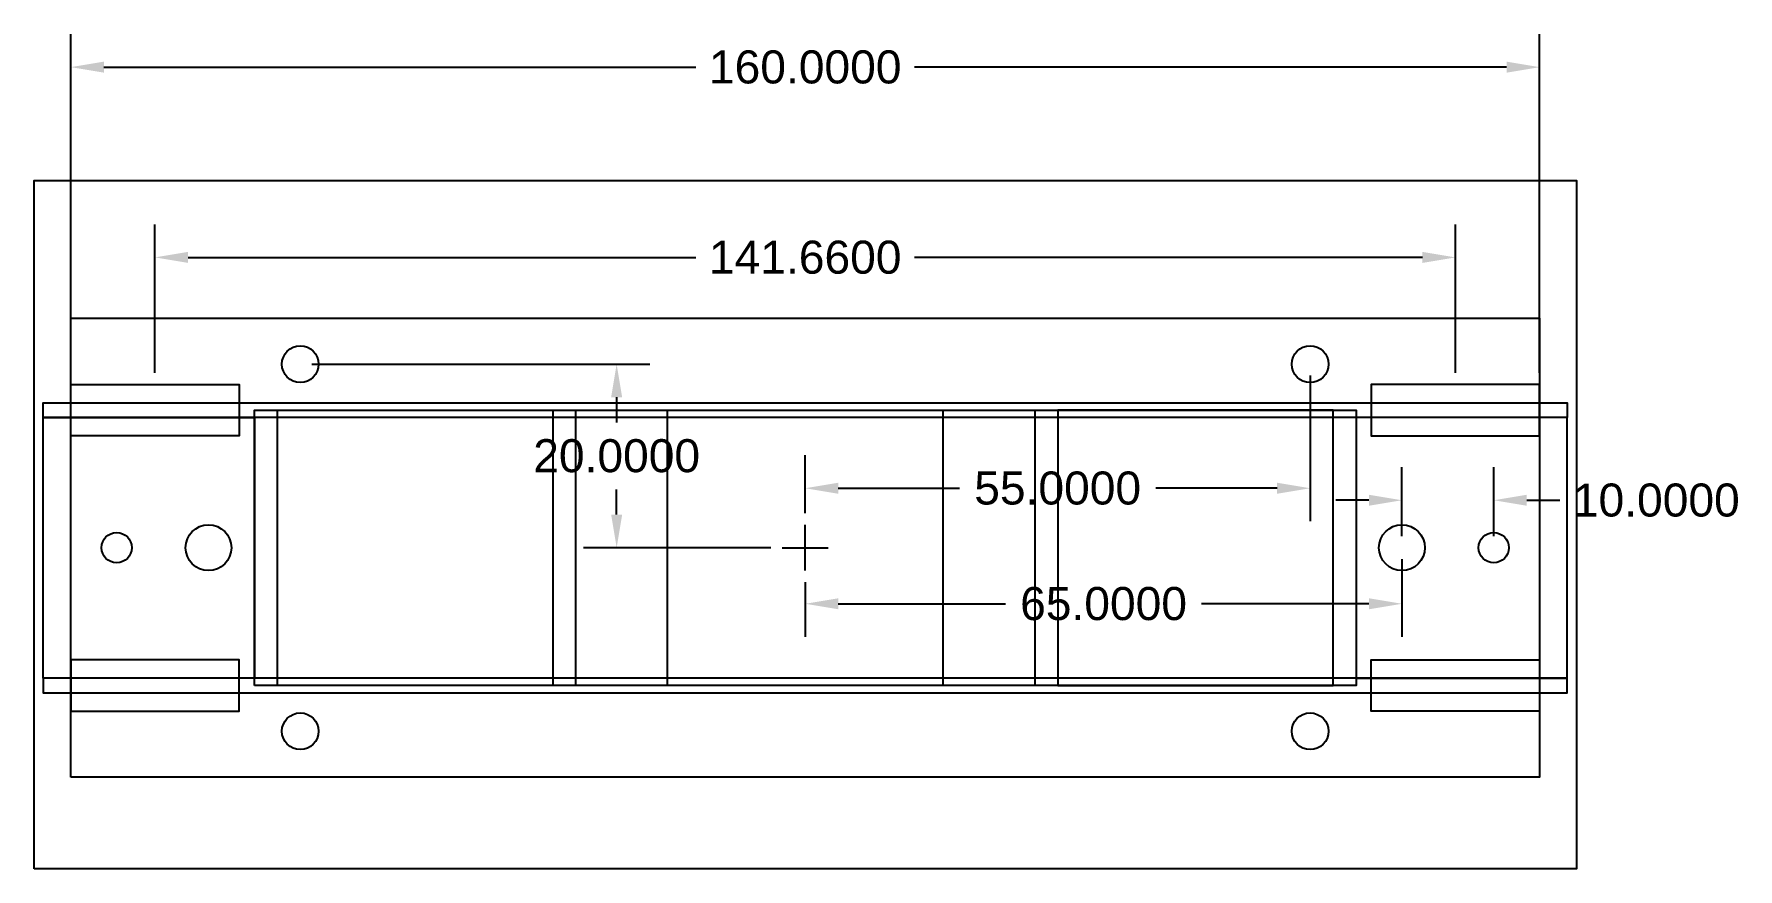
# Model space of a CAD drawing. Header units: inches. Extents: x 0 to 186, y 0 to 91.
import ezdxf

# ---------------------------------------------------------------- set-up
doc = ezdxf.new("R2010")
doc.units = ezdxf.units.IN
doc.header["$MEASUREMENT"] = 0
for name, color, linetype in [('4mm_pressfit_dowel_holes', 7, 'Continuous'), ('adapter_pcbs', 6, 'Continuous'), ('base_pcb', 1, 'Continuous'), ('big_window', 7, 'Continuous'), ('blocks', 2, 'Continuous'), ('dim', 3, 'Continuous'), ('edge_conns', 7, 'Continuous'), ('edge_pcb', 4, 'Continuous'), ('M4_threaded_holes', 5, 'Continuous'), ('small_window', 7, 'Continuous'), ('wall_footprint', 7, 'Continuous')]:
    doc.layers.add(name, color=color, linetype=linetype)
doc.styles.get("Standard").update_dxf_attribs({"font": 'arial.ttf'})
doc.dimstyles.get("Standard").update_dxf_attribs({"dimscale": 20, "dimtxt": 0.18, "dimasz": 0.18, "dimexe": 0.18, "dimexo": 0.0625, "dimgap": 0.09, "dimtad": 0, "dimtih": 1, "dimtoh": 1, "dimdec": 4, "dimzin": 0, "dimdsep": 46, "dimtxsty": 'Standard', "dimcen": -0.09, "dimadec": 0, "dimazin": 0, "dimtfac": 1, "dimtdec": 4, "dimtofl": 0, "dimtmove": 0, "dimatfit": 3, "dimfxl": 1, "dimtolj": 1, "dimtzin": 0, "dimarcsym": 0})

# ---------------------------------------------------------------- blocks, each defined once
blk = doc.blocks.new('*D1')
at = {"layer": 'Defpoints', "color": 0}
for p in [(149, 35), (84, 32.5), (149, 28.89)]:
    blk.add_point(p, dxfattribs=at)
at = {"layer": 'dim', "color": 0, "lineweight": -2}
for p, q in [((149, 33.75), (149, 25.29)), ((84, 31.25), (84, 25.29)), ((87.6, 28.89), (105.83, 28.89)), ((145.4, 28.89), (127.17, 28.89))]:
    blk.add_line(p, q, dxfattribs=at)
at = {"layer": 'dim', "color": 0}
for points in [[(87.6, 29.49), (87.6, 28.29), (84, 28.89)], [(145.4, 28.29), (145.4, 29.49), (149, 28.89)]]:
    blk.add_solid(points, dxfattribs=at)
at = {"layer": 'dim', "color": 0, "insert": (116.5, 28.89), "char_height": 3.6, "attachment_point": 5}
blk.add_mtext('\\A1;65.0000', dxfattribs=at)
blk = doc.blocks.new('*D2')
at = {"layer": 'Defpoints', "color": 0}
for p in [(139, 55), (84, 41.48), (84, 37.5)]:
    blk.add_point(p, dxfattribs=at)
at = {"layer": 'dim', "color": 0, "lineweight": -2}
for p, q in [((139, 53.75), (139, 37.88)), ((84, 38.75), (84, 45.08)), ((87.6, 41.48), (100.82, 41.48)), ((135.4, 41.48), (122.18, 41.48))]:
    blk.add_line(p, q, dxfattribs=at)
at = {"layer": 'dim', "color": 0}
for points in [[(87.6, 42.08), (87.6, 40.88), (84, 41.48)], [(135.4, 40.88), (135.4, 42.08), (139, 41.48)]]:
    blk.add_solid(points, dxfattribs=at)
at = {"layer": 'dim', "color": 0, "insert": (111.5, 41.48), "char_height": 3.6, "attachment_point": 5}
blk.add_mtext('\\A1;55.0000', dxfattribs=at)
blk = doc.blocks.new('*D4')
at = {"layer": 'Defpoints', "color": 0}
for p in [(29, 55), (63.46, 35), (81.5, 35)]:
    blk.add_point(p, dxfattribs=at)
at = {"layer": 'dim', "color": 0, "lineweight": -2}
for p, q in [((30.25, 55), (67.06, 55)), ((63.46, 51.4), (63.46, 48.64)), ((63.46, 38.6), (63.46, 41.36)), ((80.25, 35), (59.86, 35))]:
    blk.add_line(p, q, dxfattribs=at)
at = {"layer": 'dim', "color": 0}
for points in [[(64.06, 51.4), (62.86, 51.4), (63.46, 55)], [(62.86, 38.6), (64.06, 38.6), (63.46, 35)]]:
    blk.add_solid(points, dxfattribs=at)
at = {"layer": 'dim', "color": 0, "insert": (63.46, 45), "char_height": 3.6, "attachment_point": 5}
blk.add_mtext('\\A1;20.0000', dxfattribs=at)
blk = doc.blocks.new('*D5')
at = {"layer": 'Defpoints', "color": 0}
for p in [(159, 40.17), (149, 35), (159, 35)]:
    blk.add_point(p, dxfattribs=at)
at = {"layer": 'dim', "color": 0, "lineweight": -2}
for p, q in [((149, 36.25), (149, 43.77)), ((159, 36.25), (159, 43.77)), ((145.4, 40.17), (141.8, 40.17)), ((162.6, 40.17), (166.2, 40.17))]:
    blk.add_line(p, q, dxfattribs=at)
at = {"layer": 'dim', "color": 0}
for points in [[(145.4, 39.57), (145.4, 40.77), (149, 40.17)], [(162.6, 40.77), (162.6, 39.57), (159, 40.17)]]:
    blk.add_solid(points, dxfattribs=at)
at = {"layer": 'dim', "color": 0, "insert": (176.71, 40.17), "char_height": 3.6, "attachment_point": 5}
blk.add_mtext('\\A1;10.0000', dxfattribs=at)
blk = doc.blocks.new('*D8')
at = {"layer": 'Defpoints', "color": 0}
for p in [(154.83, 66.63), (13.17, 52.8), (154.83, 52.8)]:
    blk.add_point(p, dxfattribs=at)
at = {"layer": 'dim', "color": 0, "lineweight": -2}
for p, q in [((13.17, 54.05), (13.17, 70.23)), ((154.83, 54.05), (154.83, 70.23)), ((16.77, 66.63), (72.09, 66.63)), ((151.23, 66.63), (95.91, 66.63))]:
    blk.add_line(p, q, dxfattribs=at)
at = {"layer": 'dim', "color": 0}
for points in [[(16.77, 67.23), (16.77, 66.03), (13.17, 66.63)], [(151.23, 66.03), (151.23, 67.23), (154.83, 66.63)]]:
    blk.add_solid(points, dxfattribs=at)
at = {"layer": 'dim', "color": 0, "insert": (84, 66.63), "char_height": 3.6, "attachment_point": 5}
blk.add_mtext('\\A1;141.6600', dxfattribs=at)
blk = doc.blocks.new('*D9')
at = {"layer": 'Defpoints', "color": 0}
for p in [(164, 87.36), (4, 52.8), (164, 52.8)]:
    blk.add_point(p, dxfattribs=at)
at = {"layer": 'dim', "color": 0, "lineweight": -2}
for p, q in [((4, 54.05), (4, 90.96)), ((164, 54.05), (164, 90.96)), ((7.6, 87.36), (72.09, 87.36)), ((160.4, 87.36), (95.91, 87.36))]:
    blk.add_line(p, q, dxfattribs=at)
at = {"layer": 'dim', "color": 0}
for points in [[(7.6, 87.96), (7.6, 86.76), (4, 87.36)], [(160.4, 86.76), (160.4, 87.96), (164, 87.36)]]:
    blk.add_solid(points, dxfattribs=at)
at = {"layer": 'dim', "color": 0, "insert": (84, 87.36), "char_height": 3.6, "attachment_point": 5}
blk.add_mtext('\\A1;160.0000', dxfattribs=at)

msp = doc.modelspace()

# ---------------------------------------------------------------- linework, layer by layer
for p, q in [((84, 32.5), (84, 37.5)), ((81.5, 35), (86.5, 35))]:
    msp.add_line(p, q)
at = {"layer": '4mm_pressfit_dowel_holes'}
for centre in [(19, 35), (149, 35)]:
    msp.add_circle(centre, 2.5, dxfattribs=at)
at = {"layer": 'adapter_pcbs'}
for points in [[(26.5, 20), (26.5, 50), (56.5, 50), (56.5, 20)], [(69, 20), (69, 50), (99, 50), (99, 20)], [(141.5, 20), (141.5, 50), (111.5, 50), (111.5, 20)]]:
    msp.add_lwpolyline(points, close=True, dxfattribs=at)
at = {"layer": 'base_pcb'}
msp.add_lwpolyline([(4, 10), (4, 60), (164, 60), (164, 10)], close=True, dxfattribs=at)
at = {"layer": 'big_window'}
msp.add_lwpolyline([(24, 20), (24, 50), (144, 50), (144, 20)], close=True, dxfattribs=at)
at = {"layer": 'blocks'}
for points in [[(24, 49.2), (24, 20.8), (1, 20.8), (1, 49.2)], [(144, 49.2), (144, 20.8), (167, 20.8), (167, 49.2)]]:
    msp.add_lwpolyline(points, close=True, dxfattribs=at)
at = {"layer": 'edge_conns'}
for points in [[(4, 47.2), (4, 52.8), (22.34, 52.8), (22.34, 47.2)], [(164, 47.2), (164, 52.8), (145.66, 52.8), (145.66, 47.2)], [(4, 22.8), (4, 17.2), (22.34, 17.2), (22.34, 22.8)], [(164, 22.8), (164, 17.2), (145.66, 17.2), (145.66, 22.8)]]:
    msp.add_lwpolyline(points, close=True, dxfattribs=at)
at = {"layer": 'edge_pcb'}
for points in [[(1, 49.2), (1, 50.8), (167, 50.8), (167, 49.2)], [(1, 20.8), (1, 19.2), (167, 19.2), (167, 20.8)]]:
    msp.add_lwpolyline(points, close=True, dxfattribs=at)
at = {"layer": 'M4_threaded_holes'}
for centre, radius in [((29, 55), 2), ((139, 55), 2), ((9, 35), 1.65), ((159, 35), 1.65), ((29, 15), 2), ((139, 15), 2)]:
    msp.add_circle(centre, radius, dxfattribs=at)
at = {"layer": 'small_window'}
msp.add_lwpolyline([(59, 20), (59, 50), (109, 50), (109, 20)], close=True, dxfattribs=at)
at = {"layer": 'wall_footprint'}
msp.add_lwpolyline([(0, 0), (0, 75), (168, 75), (168, 0)], close=True, dxfattribs=at)

# ---------------------------------------------------------------- dimensions: what is measured, and where the dimension line sits
at = {"layer": 'dim'}
for base, p1, p2, picture, middle in [((164, 87.36473), (4, 52.795), (164, 52.795), '*D9', (84, 87.36473)), ((154.83, 66.63105), (13.17, 52.795), (154.83, 52.795), '*D8', (84, 66.63105)), ((159, 40.16542), (149, 35), (159, 35), '*D5', (176.70778, 40.16542)), ((149, 28.89301), (84, 32.5), (149, 35), '*D1', (116.5, 28.89301))]:
    dim = msp.add_linear_dim(base=base, p1=p1, p2=p2, dimstyle='Standard', dxfattribs=at)
    dim.commit()
    dim.dimension.update_dxf_attribs({"geometry": picture, "text_midpoint": middle})
dim = msp.add_linear_dim(base=(63.45628, 35), p1=(29, 55), p2=(81.5, 35), angle=90, dimstyle='Standard', dxfattribs=at)
dim.commit()
dim.dimension.update_dxf_attribs({"geometry": '*D4', "text_midpoint": (63.45628, 45)})
dim = msp.add_linear_dim(base=(84, 41.47656), p1=(139, 55), p2=(84, 37.5), dimstyle='Standard', dxfattribs=at)
dim.commit()
dim.dimension.update_dxf_attribs({"geometry": '*D2', "text_midpoint": (111.5, 41.47656), "dimtype": 160})

doc.saveas('drawing.dxf')
